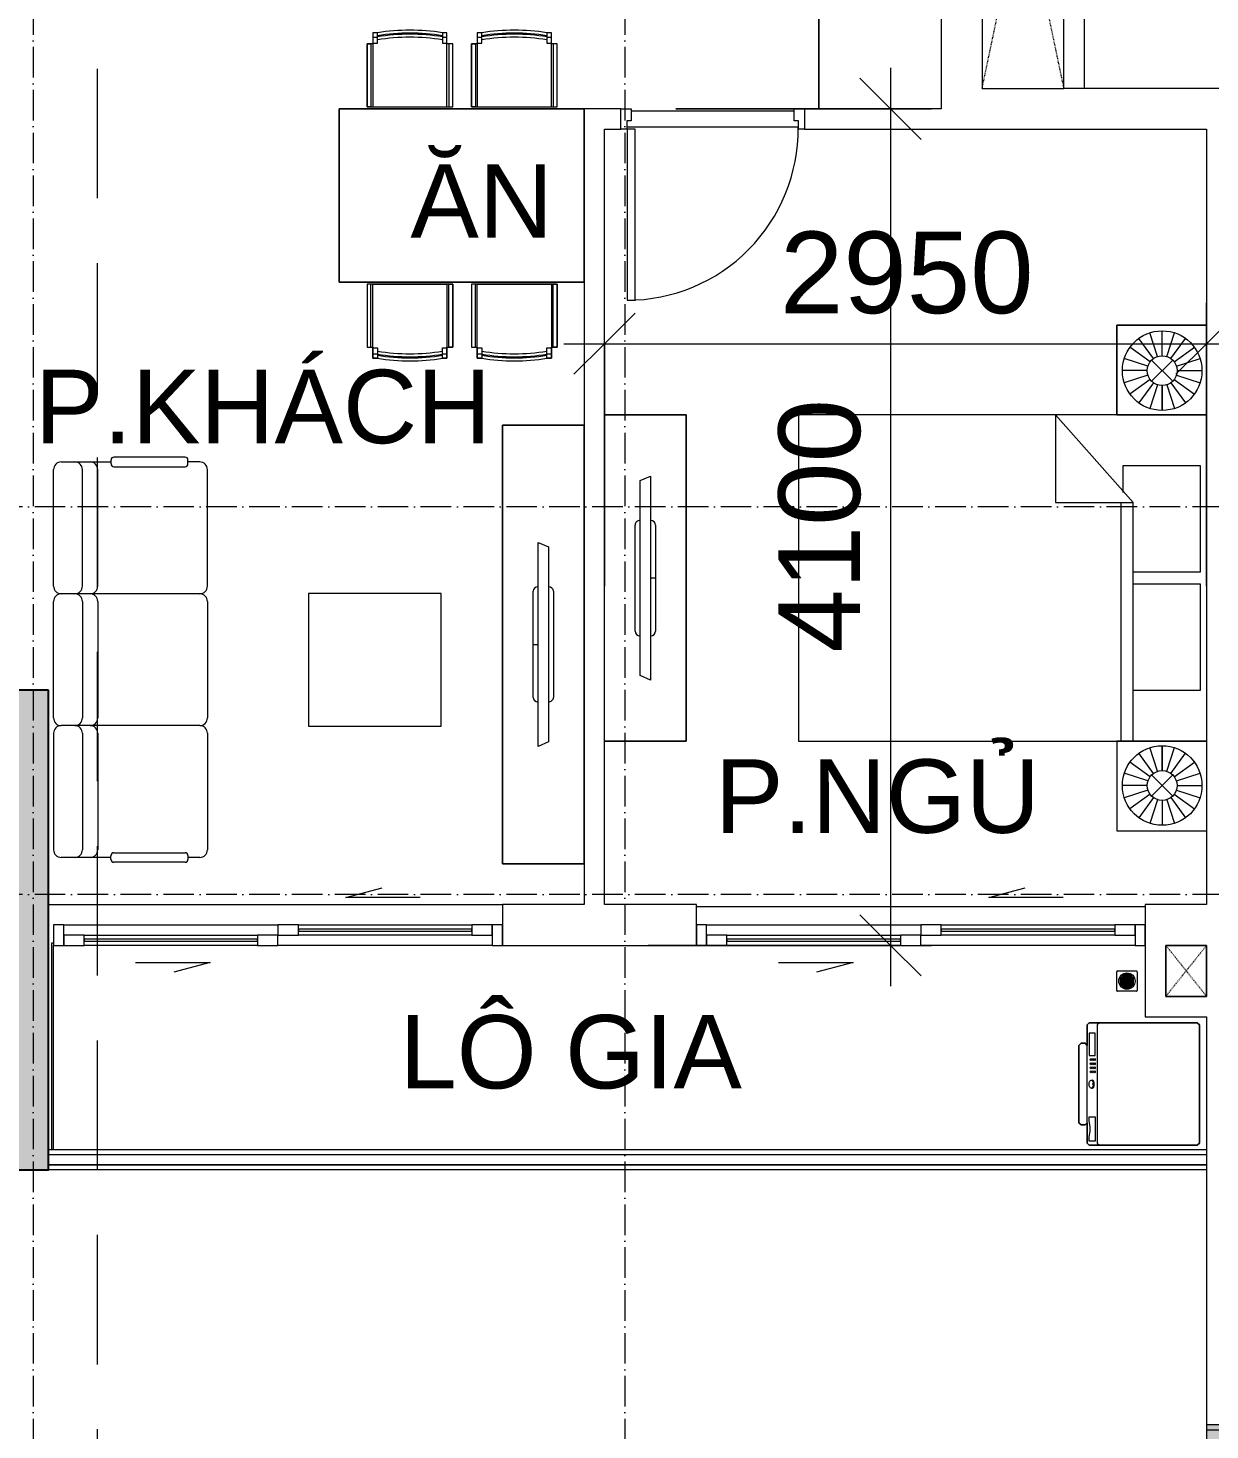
# Model space of a CAD drawing. Header units: millimetres. Extents: x -20144 to 122974, y -38328 to 48263.
# Drawn here: x 16976 to 22767, y 22325 to 29196 of the extents above; entities that cross this region are included whole.
import ezdxf

# ---------------------------------------------------------------- set-up
doc = ezdxf.new("R2010")
doc.units = ezdxf.units.MM
for name, pattern in [('Dash', [6.35, 3.175, -3.175]), ('Grid Line', [4.2, 3, -0.6, 0, -0.6]), ('HIDDEN2', [4.7625, 3.175, -1.5875])]:
    doc.linetypes.add(name, pattern=pattern)
for name, color, linetype, lineweight in [('A-DETL-GENF', 31, 'Continuous', 5), ('A-DETL-GENF-HDLN', 161, 'Dash', 5), ('CHU', 181, 'Continuous', 5), ('CUA', 31, 'Continuous', 9), ('DIM', 1, 'Continuous', 5), ('DIM-200', 1, 'Continuous', 5), ('KI-HIEU-1', 151, 'Continuous', 9), ('NET CAT', 3, 'Continuous', 5), ('NET THAY 1', 41, 'Continuous', 5), ('NET-CAT', 3, 'Continuous', 15), ('NET-THAY', 2, 'Continuous', 9), ('THIET BI', 44, 'Continuous', 5), ('THIET-BI', 44, 'Continuous', 5), ('TRUC', 225, 'Continuous', 5), ('X-COT HAM$0$LC.HA', 8, 'Continuous', 9)]:
    doc.layers.add(name, color=color, linetype=linetype, lineweight=lineweight)
doc.styles.add('Arial_3', font='arial_0.ttf', dxfattribs={"height": 400})
doc.styles.add('Arial_4', font='arial_0.ttf', dxfattribs={"height": 360})
doc.dimstyles.new('Diagonal_-_2mm_Arial', dxfattribs={"dimscale": 304.8, "dimtxt": 408.10376, "dimasz": 0.984252, "dimexe": 0.656168, "dimexo": 4.593176, "dimgap": 0.098425, "dimtad": 1, "dimdec": 0, "dimzin": 0, "dimdsep": 46, "dimtxsty": 'Arial_3', "dimblk1": 'OBLIQUE', "dimblk2": 'OBLIQUE', "dimsah": 1, "dimcen": 0.09, "dimdle": 0.656168, "dimazin": 0, "dimtfac": 1, "dimtdec": 4, "dimtix": 1, "dimtmove": 0, "dimatfit": 3, "dimfxl": 0, "dimtvp": 1, "dimtolj": 1, "dimtzin": 0, "dimlwd": 9, "dimlwe": 9, "dimarcsym": 0})
doc.dimstyles.new('Diagonal_-_2mm_Arial_2', dxfattribs={"dimscale": 304.8, "dimtxt": 408.10376, "dimasz": 0.984252, "dimexe": 0.656168, "dimexo": 4.593176, "dimgap": 0.098425, "dimtad": 1, "dimdec": 0, "dimzin": 0, "dimdsep": 46, "dimtxsty": 'Arial_3', "dimblk1": 'OBLIQUE', "dimblk2": 'OBLIQUE', "dimsah": 1, "dimcen": 0.09, "dimdle": 0.656168, "dimazin": 0, "dimtfac": 1, "dimtdec": 4, "dimtix": 1, "dimtmove": 0, "dimatfit": 3, "dimfxl": 0, "dimtvp": 1, "dimtolj": 1, "dimtzin": 0, "dimlwd": 9, "dimlwe": 9, "dimarcsym": 0})

# ---------------------------------------------------------------- blocks, each defined once
blk = doc.blocks.new('VACH THANG MAY - VACH THANG MAY-1083953-MẶT BẰNG TẦNG 5 ĐẾN TẦNG 22')
at = {"layer": 'NET CAT', "lineweight": 9}
for p, q in [((22950.5, 22349.9), (22750.5, 22349.9)), ((22750.5, 22349.9), (22750.5, 16549.9))]:
    blk.add_line(p, q, dxfattribs=at)
blk = doc.blocks.new('ALC1807-ASCENT PLAZA-KET CAU_rvt-1-MẶT BẰNG TẦNG 5 ĐẾN TẦNG 22')
at = {"layer": 'X-COT HAM$0$LC.HA'}
h = blk.add_hatch(color=256, dxfattribs=at)
h.dxf.hatch_style = 1
h.paths.add_polyline_path([(17075.5, 25950), (16725.5, 25950), (16725.5, 23600), (17075.5, 23600)])
at = {"ltscale": 1000, "elevation": 0}
blk.add_lwpolyline([(17075.5, 25950), (16725.5, 25950), (16725.5, 23600), (17075.5, 23600)], close=True, dxfattribs=at)
at = {"color": 250, "lineweight": 15}
blk.add_blockref('VACH THANG MAY - VACH THANG MAY-1083953-MẶT BẰNG TẦNG 5 ĐẾN TẦNG 22', (0, 0), dxfattribs=at)
blk = doc.blocks.new('CUA PHONG NGU - Type 1-1365695-MẶT BẰNG TẦNG 5 ĐẾN TẦNG 22')
at = {"layer": 'CUA', "lineweight": 5}
for p, q in [((-348.5, -52.3), (-348.5, 47.7)), ((-348.5, 47.7), (-298.5, 47.7)), ((-298.5, 47.7), (-298.5, -11.3)), ((501.5, 47.7), (551.5, 47.7)), ((501.5, -11.3), (501.5, 47.7)), ((551.5, 47.7), (551.5, -52.3)), ((-318.5, -52.3), (-348.5, -52.3)), ((-318.5, -11.3), (-318.5, -52.3)), ((-298.5, -11.3), (-318.5, -11.3)), ((521.5, -11.3), (501.5, -11.3)), ((521.5, -52.3), (521.5, -11.3)), ((551.5, -52.3), (521.5, -52.3))]:
    blk.add_line(p, q, dxfattribs=at)
at = {"layer": 'CUA'}
for p, q in [((-277.5, -52.3), (-317.5, -52.3)), ((-317.5, -52.3), (-317.5, -890.3)), ((-277.5, -890.3), (-277.5, -52.3)), ((-317.5, -890.3), (-277.5, -890.3))]:
    blk.add_line(p, q, dxfattribs=at)
at = {"layer": 'CUA', "lineweight": 5}
blk.add_arc((-317.5, -52.3), 838, 270, 0.5, dxfattribs=at)
blk = doc.blocks.new('CUA LO GIA _LUA_ - CUA LO GIA _LUA_-1365713-MẶT BẰNG TẦNG 5 ĐẾN TẦNG 22')
at = {"layer": 'CUA'}
for p, q in [((332.4, 183.9), (511.1, 231.8)), ((697.4, 183.9), (332.4, 183.9)), ((-1050, 100), (-1100, 100)), ((-1100, 100), (-1100, 0)), ((-1050, 0), (-1050, 100)), ((-1050, 100), (0, 100)), ((100, 100), (0, 100)), ((0, 100), (0, 50)), ((100, 50), (100, 100)), ((100, 100), (950, 100)), ((950, 80), (100, 80)), ((100, 80), (100, 70)), ((100, 70), (950, 70)), ((1050, 100), (950, 100)), ((950, 100), (950, 50)), ((950, 70), (950, 80)), ((1050, 50), (1050, 100)), ((1100, 100), (1050, 100)), ((1050, 100), (1050, 0)), ((1100, 0), (1100, 100)), ((-950, 50), (-1050, 50)), ((-1050, 50), (-1050, 0)), ((-1050, 0), (-950, 0)), ((-950, 0), (-950, 50)), ((-950, 50), (-100, 50)), ((-100, 30), (-950, 30)), ((-950, 30), (-950, 20)), ((-950, 20), (-100, 20)), ((-100, 0), (-950, 0)), ((0, 50), (-100, 50)), ((-100, 50), (-100, 0)), ((-100, 20), (-100, 30)), ((-100, 0), (0, 0)), ((0, 0), (0, 50)), ((0, 50), (100, 50)), ((950, 50), (100, 50)), ((950, 50), (1050, 50)), ((-1100, 0), (-1050, 0)), ((1050, 0), (0, 0)), ((1050, 0), (1100, 0)), ((-697.4, -133.9), (-332.4, -133.9)), ((-332.4, -133.9), (-511.1, -181.8))]:
    blk.add_line(p, q, dxfattribs=at)
blk = doc.blocks.new('X-GIUONG - X-GIUONG-V21-MẶT BẰNG TẦNG 5 ĐẾN TẦNG 22')
at = {"layer": 'THIET BI'}
for p, q in [((-1239, 0), (-1239, -439)), ((-1239, -439), (-1239, 0)), ((-1059.6, -158.2), (-1131.2, -59.5)), ((-1039.2, -147.8), (-1076.9, -31.8)), ((-1016.6, -144.2), (-1016.6, -22.2)), ((-993.9, -147.8), (-956.3, -31.8)), ((-973.5, -158.2), (-901.9, -59.5)), ((-800, -439), (-800, 0)), ((-800, 0), (-800, -2000)), ((-800, 0), (-800, -439)), ((-800, 0), (-800, -2000)), ((-550, -30), (-550, -410)), ((-30, -30), (-550, -30)), ((-30, -360), (-30, -30)), ((30, -30), (30, -360)), ((550, -30), (30, -30)), ((550, -360), (550, -30)), ((800, 0), (800, -439)), ((800, -2000), (800, 0)), ((800, 0), (800, -439)), ((800, -2000), (800, 0)), ((973.5, -158.2), (901.9, -59.5)), ((993.9, -147.8), (956.3, -31.8)), ((1016.6, -144.2), (1016.6, -22.2)), ((1039.2, -147.8), (1076.9, -31.8)), ((1059.6, -158.2), (1131.2, -59.5)), ((1239, -439), (1239, 0)), ((1239, -439), (1239, 0)), ((-1075.8, -174.4), (-1174.4, -102.7)), ((-957.4, -174.4), (-858.7, -102.7)), ((957.4, -174.4), (858.7, -102.7)), ((1075.8, -174.4), (1174.4, -102.7)), ((-1086.1, -194.8), (-1202.1, -157.1)), ((-1068.3, -269.1), (-964.8, -165.6)), ((-1068.3, -165.6), (-964.8, -269.1)), ((-947, -194.8), (-831, -157.1)), ((947, -194.8), (831, -157.1)), ((1068.3, -269.1), (964.8, -165.6)), ((1068.3, -165.6), (964.8, -269.1)), ((1086.1, -194.8), (1202.1, -157.1)), ((-1089.7, -217.4), (-1211.7, -217.4)), ((-1086.1, -240), (-1202.1, -277.7)), ((-1075.8, -260.4), (-1174.4, -332.1)), ((-957.4, -260.4), (-858.7, -332.1)), ((-947, -240), (-831, -277.7)), ((-943.4, -217.4), (-821.4, -217.4)), ((-821.4, -217.4), (-943.4, -217.4)), ((943.4, -217.4), (821.4, -217.4)), ((821.4, -217.4), (943.4, -217.4)), ((947, -240), (831, -277.7)), ((957.4, -260.4), (858.7, -332.1)), ((1075.8, -260.4), (1174.4, -332.1)), ((1086.1, -240), (1202.1, -277.7)), ((1089.7, -217.4), (1211.7, -217.4)), ((-1059.6, -276.6), (-1131.2, -375.2)), ((-1039.2, -287), (-1076.9, -402.9)), ((-1016.6, -290.5), (-1016.6, -412.5)), ((-993.9, -287), (-956.3, -402.9)), ((-973.5, -276.6), (-901.9, -375.2)), ((973.5, -276.6), (901.9, -375.2)), ((993.9, -287), (956.3, -402.9)), ((1016.6, -290.5), (1016.6, -412.5)), ((1039.2, -287), (1076.9, -402.9)), ((1059.6, -276.6), (1131.2, -375.2)), ((-370, -360), (-800, -740)), ((-550, -410), (-420, -410)), ((-370, -740), (-370, -360)), ((800, -360), (-370, -360)), ((-1239, -439), (-800, -439)), ((-800, -439), (-1239, -439)), ((-370, -420), (800, -420)), ((800, -439), (1239, -439)), ((800, -439), (1239, -439)), ((-800, -740), (-370, -740)), ((-800, -2000), (800, -2000)), ((-800, -2000), (800, -2000))]:
    blk.add_line(p, q, dxfattribs=at)
for centre, radius in [((-1016.6, -217.4), 195.1), ((1016.6, -217.4), 195.1), ((-1016.6, -217.4), 73.2), ((1016.6, -217.4), 73.2)]:
    blk.add_circle(centre, radius, dxfattribs=at)
blk = doc.blocks.new('X-SOFA - X-SOFA-V14-MẶT BẰNG TẦNG 5 ĐẾN TẦNG 22')
at = {"layer": 'THIET BI'}
for p, q in [((-716.2, 969.2), (-658.4, 969.2)), ((-658.4, 959.8), (-658.4, 978.7)), ((-644.3, 992.8), (-295.7, 992.8)), ((-281.5, 978.7), (-281.5, 959.8)), ((-281.5, 969.2), (-103.7, 969.2)), ((-103.7, 969.2), (-37.7, 969.2)), ((-753.8, 360.8), (-753.8, 931.5)), ((-295.7, 945.7), (-644.3, 945.7)), ((-216.7, 360.8), (-216.7, 931.5)), ((-141.3, 360.8), (-141.3, 931.5)), ((0, 360.8), (0, 931.5)), ((-1250, 325), (-1900, 325)), ((-1900, 325), (-1900, -325)), ((-1900, 325), (-1900, -325)), ((-1250, 325), (-1900, 325)), ((-1250, -325), (-1250, 325)), ((-1250, -325), (-1250, 325)), ((-753.8, -285.4), (-753.8, 285.4)), ((-716.2, 323.1), (-103.7, 323.1)), ((-216.7, -285.4), (-216.7, 285.4)), ((-141.3, -285.4), (-141.3, 285.4)), ((-103.7, 323.1), (-37.7, 323.1)), ((0, 285.4), (0, -285.4)), ((-1900, -325), (-1250, -325)), ((-1900, -325), (-1250, -325)), ((-716.2, -323.1), (-37.7, -323.1)), ((-753.8, -360.8), (-753.8, -931.5)), ((-216.7, -360.8), (-216.7, -931.5)), ((-141.3, -360.8), (-141.3, -931.5)), ((0, -360.8), (0, -931.5)), ((-658.4, -959.8), (-658.4, -978.7)), ((-295.7, -945.7), (-644.3, -945.7)), ((-281.5, -978.7), (-281.5, -959.8)), ((-716.2, -969.2), (-658.4, -969.2)), ((-644.3, -992.8), (-295.7, -992.8)), ((-103.7, -969.2), (-281.5, -969.2)), ((-37.7, -969.2), (-103.7, -969.2))]:
    blk.add_line(p, q, dxfattribs=at)
for centre, radius, start, end in [((-716.2, 931.5), 37.7, 90, 180), ((-644.3, 978.7), 14.1, 90, 180), ((-295.7, 978.7), 14.1, 360, 90), ((-179, 931.5), 37.7, 90, 180), ((-103.7, 931.5), 37.7, 90, 180), ((-37.7, 931.5), 37.7, 360, 90), ((-644.3, 959.8), 14.1, 180, 270), ((-295.7, 959.8), 14.1, 270, 0), ((-716.2, 360.8), 37.7, 180, 270), ((-179, 360.8), 37.7, 180, 270), ((-103.7, 360.8), 37.7, 180, 270), ((-37.7, 360.8), 37.7, 270, 0), ((-716.2, 285.4), 37.7, 90, 180), ((-179, 285.4), 37.7, 90, 180), ((-103.7, 285.4), 37.7, 90, 180), ((-37.7, 285.4), 37.7, 360, 90), ((-716.2, -285.4), 37.7, 180, 270), ((-716.2, -360.8), 37.7, 90, 180), ((-179, -285.4), 37.7, 180, 270), ((-179, -360.8), 37.7, 90, 180), ((-103.7, -285.4), 37.7, 180, 270), ((-103.7, -360.8), 37.7, 90, 180), ((-37.7, -285.4), 37.7, 270, 0), ((-37.7, -360.8), 37.7, 360, 90), ((-716.2, -931.5), 37.7, 180, 270), ((-644.3, -959.8), 14.1, 90, 180), ((-295.7, -959.8), 14.1, 360, 90), ((-179, -931.5), 37.7, 180, 270), ((-103.7, -931.5), 37.7, 180, 270), ((-37.7, -931.5), 37.7, 270, 0), ((-644.3, -978.7), 14.1, 180, 270), ((-295.7, -978.7), 14.1, 270, 0)]:
    blk.add_arc(centre, radius, start, end, dxfattribs=at)
blk = doc.blocks.new('X-BAN AN 4 GHE - X-BAN AN 4 GHE-1305595-MẶT BẰNG TẦNG 5 ĐẾN TẦNG 22')
at = {"layer": 'THIET BI'}
for p, q in [((187, 372.7), (165.2, 372.7)), ((165.2, 372.7), (165.2, 318.5)), ((165.2, 372.7), (165.2, 10)), ((187, 372.7), (165.2, 372.7)), ((165.2, 350.9), (187, 350.9)), ((187, 337.9), (187, 372.7)), ((527.9, 372.7), (506.1, 372.7)), ((506.1, 372.7), (506.1, 337.9)), ((527.9, 372.7), (506.1, 372.7)), ((506.1, 350.9), (527.9, 350.9)), ((527.9, 318.5), (527.9, 372.7)), ((527.9, 10), (527.9, 372.7)), ((698.6, 372.7), (676.8, 372.7)), ((676.8, 372.7), (676.8, 318.5)), ((676.8, 372.7), (676.8, 10)), ((698.6, 372.7), (676.8, 372.7)), ((676.8, 350.9), (698.6, 350.9)), ((698.6, 337.9), (698.6, 372.7)), ((1039.5, 372.7), (1017.7, 372.7)), ((1017.7, 372.7), (1017.7, 337.9)), ((1039.5, 372.7), (1017.7, 372.7)), ((1017.7, 350.9), (1039.5, 350.9)), ((1039.5, 318.5), (1039.5, 372.7)), ((1039.5, 10), (1039.5, 372.7)), ((165.2, 318.5), (136.9, 318.5)), ((136.9, 318.5), (136.9, 10)), ((136.9, 318.5), (155.8, 318.5)), ((136.9, 10), (136.9, 318.5)), ((155.8, 318.5), (155.8, 10)), ((165.2, 321.9), (187, 321.9)), ((187, 321.9), (187, 337.9)), ((506.1, 337.9), (506.1, 321.9)), ((506.1, 321.9), (527.9, 321.9)), ((556.2, 318.5), (527.9, 318.5)), ((537.3, 318.5), (537.3, 10)), ((556.2, 318.5), (537.3, 318.5)), ((556.2, 10), (556.2, 318.5)), ((556.2, 10), (556.2, 318.5)), ((648.5, 318.5), (648.5, 10)), ((676.8, 318.5), (648.5, 318.5)), ((648.5, 318.5), (667.4, 318.5)), ((648.5, 10), (648.5, 318.5)), ((667.4, 318.5), (667.4, 10)), ((676.8, 321.9), (698.6, 321.9)), ((698.6, 321.9), (698.6, 337.9)), ((1017.7, 337.9), (1017.7, 321.9)), ((1017.7, 321.9), (1039.5, 321.9)), ((1067.8, 318.5), (1039.5, 318.5)), ((1048.9, 318.5), (1048.9, 10)), ((1067.8, 318.5), (1048.9, 318.5)), ((1067.8, 10), (1067.8, 318.5)), ((1067.8, 10), (1067.8, 318.5)), ((1200, 0), (0, 0)), ((0, 0), (0, -850)), ((0, -850), (0, 0)), ((0, 0), (1200, 0)), ((136.9, 10), (556.2, 10)), ((155.8, 10), (136.9, 10)), ((165.2, 10), (527.9, 10)), ((537.3, 10), (556.2, 10)), ((648.5, 10), (1067.8, 10)), ((667.4, 10), (648.5, 10)), ((676.8, 10), (1039.5, 10)), ((1048.9, 10), (1067.8, 10)), ((1200, -850), (1200, 0)), ((1200, 0), (1200, -850)), ((0, -850), (1200, -850)), ((1200, -850), (0, -850)), ((556.2, -860), (136.9, -860)), ((136.9, -860), (136.9, -1168.5)), ((155.8, -860), (136.9, -860)), ((136.9, -860), (136.9, -1168.5)), ((155.8, -1168.5), (155.8, -860)), ((165.2, -860), (527.9, -860)), ((165.2, -1222.7), (165.2, -860)), ((527.9, -860), (527.9, -1222.7)), ((537.3, -860), (556.2, -860)), ((537.3, -1168.5), (537.3, -860)), ((556.2, -1168.5), (556.2, -860)), ((556.2, -860), (556.2, -1168.5)), ((1067.8, -860), (648.5, -860)), ((648.5, -860), (648.5, -1168.5)), ((667.4, -860), (648.5, -860)), ((648.5, -860), (648.5, -1168.5)), ((667.4, -1168.5), (667.4, -860)), ((676.8, -860), (1039.5, -860)), ((676.8, -1222.7), (676.8, -860)), ((1039.5, -860), (1039.5, -1222.7)), ((1048.9, -860), (1067.8, -860)), ((1048.9, -1168.5), (1048.9, -860)), ((1067.8, -1168.5), (1067.8, -860)), ((1067.8, -860), (1067.8, -1168.5)), ((136.9, -1168.5), (165.2, -1168.5)), ((136.9, -1168.5), (155.8, -1168.5)), ((165.2, -1168.5), (165.2, -1222.7)), ((165.2, -1171.9), (187, -1171.9)), ((165.2, -1200.9), (187, -1200.9)), ((165.2, -1222.7), (187, -1222.7)), ((187, -1222.7), (165.2, -1222.7)), ((187, -1171.9), (187, -1187.9)), ((187, -1187.9), (187, -1222.7)), ((506.1, -1171.9), (527.9, -1171.9)), ((506.1, -1187.9), (506.1, -1171.9)), ((506.1, -1222.7), (506.1, -1187.9)), ((506.1, -1200.9), (527.9, -1200.9)), ((506.1, -1222.7), (527.9, -1222.7)), ((527.9, -1222.7), (506.1, -1222.7)), ((527.9, -1222.7), (527.9, -1168.5)), ((527.9, -1168.5), (556.2, -1168.5)), ((556.2, -1168.5), (537.3, -1168.5)), ((648.5, -1168.5), (676.8, -1168.5)), ((648.5, -1168.5), (667.4, -1168.5)), ((676.8, -1168.5), (676.8, -1222.7)), ((676.8, -1171.9), (698.6, -1171.9)), ((676.8, -1200.9), (698.6, -1200.9)), ((676.8, -1222.7), (698.6, -1222.7)), ((698.6, -1222.7), (676.8, -1222.7)), ((698.6, -1171.9), (698.6, -1187.9)), ((698.6, -1187.9), (698.6, -1222.7)), ((1017.7, -1171.9), (1039.5, -1171.9)), ((1017.7, -1187.9), (1017.7, -1171.9)), ((1017.7, -1222.7), (1017.7, -1187.9)), ((1017.7, -1200.9), (1039.5, -1200.9)), ((1017.7, -1222.7), (1039.5, -1222.7)), ((1039.5, -1222.7), (1017.7, -1222.7)), ((1039.5, -1222.7), (1039.5, -1168.5)), ((1039.5, -1168.5), (1067.8, -1168.5)), ((1067.8, -1168.5), (1048.9, -1168.5))]:
    blk.add_line(p, q, dxfattribs=at)
for centre, radius, start, end in [((346.5, -628.1), 1013.4, 80.94073, 99.05927), ((346.5, -628.1), 1013.4, 80.94073, 99.05927), ((346.5, -628.1), 998.9, 80.80804, 99.19196), ((346.5, -648.2), 1013.4, 80.94073, 99.05927), ((346.5, -648.2), 998.9, 80.80804, 99.19196), ((858.1, -628.1), 1013.4, 80.94073, 99.05927), ((858.1, -628.1), 1013.4, 80.94073, 99.05927), ((858.1, -628.1), 998.9, 80.80804, 99.19196), ((858.1, -648.2), 1013.4, 80.94073, 99.05927), ((858.1, -648.2), 998.9, 80.80804, 99.19196), ((346.5, -201.8), 998.9, 260.80804, 279.19196), ((346.5, -201.8), 1013.4, 260.94073, 279.05927), ((346.5, -221.9), 998.9, 260.80804, 279.19196), ((346.5, -221.9), 1013.4, 260.94073, 279.05927), ((346.5, -221.9), 1013.4, 260.94073, 279.05927), ((858.1, -201.8), 998.9, 260.80804, 279.19196), ((858.1, -201.8), 1013.4, 260.94073, 279.05927), ((858.1, -221.9), 998.9, 260.80804, 279.19196), ((858.1, -221.9), 1013.4, 260.94073, 279.05927), ((858.1, -221.9), 1013.4, 260.94073, 279.05927)]:
    blk.add_arc(centre, radius, start, end, dxfattribs=at)
blk = doc.blocks.new('X-BEP - X-BEP-1365714-MẶT BẰNG TẦNG 5 ĐẾN TẦNG 22')
at = {"layer": 'THIET BI'}
for p, q in [((660.5, -117.4), (1209.5, -117.4)), ((660.5, -475.7), (660.5, -117.4)), ((1209.5, -117.4), (1209.5, -475.7)), ((1209.5, -162.4), (660.5, -162.4)), ((727.6, -287.3), (711.1, -270.7)), ((777.3, -266.8), (777.3, -243.3)), ((826.9, -287.3), (843.4, -270.7)), ((1043.1, -287.3), (1026.5, -270.7)), ((1092.7, -266.8), (1092.7, -243.3)), ((1142.3, -287.3), (1158.9, -270.7)), ((0, -300), (0, -600)), ((0, -600), (0, -300)), ((707.1, -336.9), (683.7, -336.9)), ((763.1, -332.9), (740.6, -332.9)), ((763.1, -341), (740.6, -341)), ((791.4, -332.9), (813.9, -332.9)), ((791.4, -341), (813.9, -341)), ((847.4, -336.9), (870.9, -336.9)), ((1022.5, -336.9), (999.1, -336.9)), ((1078.6, -332.9), (1056.1, -332.9)), ((1078.6, -341), (1056.1, -341)), ((1106.9, -332.9), (1129.4, -332.9)), ((1106.9, -341), (1129.4, -341)), ((1162.9, -336.9), (1186.3, -336.9)), ((727.6, -386.6), (711.1, -403.1)), ((777.3, -407.1), (777.3, -430.5)), ((826.9, -386.6), (843.4, -403.1)), ((1043.1, -386.6), (1026.5, -403.1)), ((1092.7, -407.1), (1092.7, -430.5)), ((1142.3, -386.6), (1158.9, -403.1)), ((1209.5, -475.7), (660.5, -475.7)), ((0, -600), (1810, -600)), ((1810, -600), (0, -600))]:
    blk.add_line(p, q, dxfattribs=at)
for centre, radius in [((777.3, -336.9), 90), ((777.3, -336.9), 85.5), ((1092.7, -336.9), 90), ((1092.7, -336.9), 85.5), ((777.3, -336.9), 36.9), ((777.3, -336.9), 14.7), ((777.3, -336.9), 8.24), ((1092.7, -336.9), 36.9), ((1092.7, -336.9), 14.7), ((1092.7, -336.9), 8.24)]:
    blk.add_circle(centre, radius, dxfattribs=at)
blk = doc.blocks.new('X-TV - X-TV-1732775-MẶT BẰNG TẦNG 5 ĐẾN TẦNG 22')
at = {"layer": 'THIET BI'}
for p, q in [((2150, 400), (0, 400)), ((0, 400), (0, 0)), ((0, 400), (2150, 400)), ((0, 0), (0, 400)), ((2150, 0), (2150, 400)), ((2150, 400), (2150, 0)), ((575, 225), (1575, 225)), ((597.5, 175), (575, 225)), ((815, 250), (1335, 250)), ((1075, 250), (1075, 225)), ((1575, 225), (1552.5, 175)), ((1552.5, 175), (597.5, 175)), ((1335, 150), (815, 150)), ((0, 0), (2150, 0))]:
    blk.add_line(p, q, dxfattribs=at)
for centre, start_param, end_param in [((815, 225), 0, 1.570796), ((1335, 225), 4.712389, 6.283185), ((815, 175), 1.570796, 3.141593), ((1335, 175), 3.141593, 4.712389)]:
    blk.add_ellipse(centre, major_axis=(0, 25), ratio=0.9, start_param=start_param, end_param=end_param, dxfattribs=at)
blk = doc.blocks.new('X-TV - X-TV-1836945-MẶT BẰNG TẦNG 5 ĐẾN TẦNG 22')
at = {"layer": 'THIET BI'}
for p, q in [((1600, 400), (0, 400)), ((0, 400), (0, 0.2)), ((0, 400), (1600, 400)), ((0, 0.2), (0, 400)), ((1600, 0.2), (1600, 400)), ((1600, 400), (1600, 0.2)), ((300, 225), (1300, 225)), ((322.5, 175), (300, 225)), ((540, 250), (1060, 250)), ((800, 250), (800, 225)), ((1300, 225), (1277.5, 175)), ((1277.5, 175), (322.5, 175)), ((1060, 150), (540, 150))]:
    blk.add_line(p, q, dxfattribs=at)
for centre, start_param, end_param in [((540, 225), 0, 1.570796), ((1060, 225), 4.712389, 6.283185), ((540, 175), 1.570796, 3.141593), ((1060, 175), 3.141593, 4.712389)]:
    blk.add_ellipse(centre, major_axis=(0, 25), ratio=0.9, start_param=start_param, end_param=end_param, dxfattribs=at)
blk = doc.blocks.new('X-MAY GIAT - X-MAY GIAT-1305597-MẶT BẰNG TẦNG 5 ĐẾN TẦNG 22')
at = {"layer": 'THIET BI'}
for p, q in [((-290, 0), (-300, -10)), ((-300, -10), (-290, 0)), ((290, 0), (-290, 0)), ((-290, 0), (290, 0)), ((300, -10), (290, 0)), ((290, 0), (300, -10)), ((-300, -10), (-300, -540)), ((-300, -540), (-300, -10)), ((300, -540), (300, -10)), ((300, -10), (300, -540)), ((-300, -490), (-290, -500)), ((-300, -540), (-290, -550)), ((-290, -550), (-300, -540)), ((-290, -500), (290, -500)), ((-250, -510), (-250, -540)), ((-140, -510), (-250, -510)), ((-250, -540), (-140, -540)), ((-140, -540), (-140, -510)), ((-20, -530), (-20, -525)), ((0, -520), (0, -525)), ((20, -530), (20, -525)), ((160, -510), (280, -510)), ((160, -540), (160, -510)), ((180, -540), (160, -540)), ((280, -540), (260, -540)), ((280, -510), (280, -540)), ((290, -500), (300, -490)), ((290, -550), (300, -540)), ((300, -540), (290, -550)), ((-290, -550), (-190, -550)), ((-190, -550), (-290, -550)), ((-190, -550), (-200, -560)), ((-200, -560), (-190, -550)), ((-200, -560), (-200, -580)), ((-200, -580), (-200, -560)), ((-200, -580), (-190, -590)), ((-190, -590), (-200, -580)), ((190, -550), (-190, -550)), ((-190, -590), (190, -590)), ((190, -590), (-190, -590)), ((200, -560), (190, -550)), ((190, -550), (290, -550)), ((190, -550), (200, -560)), ((290, -550), (190, -550)), ((190, -590), (200, -580)), ((200, -580), (190, -590)), ((200, -580), (200, -560)), ((200, -560), (200, -580))]:
    blk.add_line(p, q, dxfattribs=at)
blk.add_arc((220, -697.5), 162.5, 75.74997, 104.25003, dxfattribs=at)
for centre, major_axis in [((-120, -512.5), (5, 0)), ((-120, -522.5), (5, 0)), ((-120, -532.5), (5, 0)), ((-100, -512.5), (5, 0)), ((-100, -522.5), (5, 0)), ((-100, -532.5), (5, 0)), ((-80, -512.5), (5, 0)), ((-80, -522.5), (5, 0)), ((-80, -532.5), (5, 0)), ((-60, -512.5), (-5, 0)), ((-60, -522.5), (-5, 0)), ((-60, -532.5), (-5, 0)), ((0, -530), (-20, 0))]:
    blk.add_ellipse(centre, major_axis=major_axis, ratio=0.5, dxfattribs=at)
blk.add_ellipse((0, -525), major_axis=(-20, 0), ratio=0.5, start_param=3.141593, end_param=6.283185, dxfattribs=at)
blk = doc.blocks.new('X-PHEU - X-PHEU-1231512-MẶT BẰNG TẦNG 5 ĐẾN TẦNG 22')
at = {"layer": 'THIET-BI'}
for p, q in [((25, 29), (25, 121)), ((29, 125), (121, 125)), ((42.5, 90.5), (42.5, 59.5)), ((47.5, 51.8), (47.5, 98.2)), ((52.5, 103.1), (52.5, 46.9)), ((57.5, 43.5), (57.5, 106.5)), ((62.5, 108.8), (62.5, 41.2)), ((67.5, 39.8), (67.5, 110.2)), ((72.5, 110.9), (72.5, 78.1)), ((72.5, 71.9), (72.5, 39.1)), ((77.5, 78.1), (77.5, 110.9)), ((77.5, 39.1), (77.5, 71.9)), ((82.5, 110.2), (82.5, 39.8)), ((87.5, 41.2), (87.5, 108.8)), ((92.5, 106.5), (92.5, 43.5)), ((97.5, 46.9), (97.5, 103.1)), ((102.5, 98.2), (102.5, 51.8)), ((107.5, 59.5), (107.5, 90.5)), ((125, 121), (125, 29)), ((121, 25), (29, 25))]:
    blk.add_line(p, q, dxfattribs=at)
blk.add_circle((75, 75), 40, dxfattribs=at)
for centre, radius, start, end in [((29, 121), 4, 90, 180), ((75, 75), 36, 139.80824, 154.52563), ((75, 75), 36, 119.0853, 128.68219), ((75, 75), 36, 102.0247, 110.31751), ((75, 75), 4, 128.68219, 231.31781), ((75, 75), 36, 90, 93.98208), ((75, 75), 36, 86.01792, 90), ((75, 75), 4, 308.68219, 51.31781), ((75, 75), 36, 69.68249, 77.9753), ((75, 75), 36, 51.31781, 60.9147), ((75, 75), 36, 25.47437, 40.19176), ((121, 121), 4, 0, 90), ((29, 29), 4, 180, 270), ((75, 75), 36, 205.47437, 220.19176), ((75, 75), 36, 231.31781, 240.9147), ((75, 75), 36, 249.68249, 257.9753), ((75, 75), 36, 266.01792, 270), ((75, 75), 36, 270, 273.98208), ((75, 75), 36, 282.0247, 290.31751), ((75, 75), 36, 299.0853, 308.68219), ((75, 75), 36, 319.80824, 334.52563), ((121, 29), 4, 270, 360)]:
    blk.add_arc(centre, radius, start, end, dxfattribs=at)
blk = doc.blocks.new('Top Rail Type - Top Rail_Internal_-1837561-MẶT BẰNG TẦNG 5 ĐẾN TẦNG 22')
at = {"layer": 'NET THAY 1'}
for p, q in [((17075.5, 23674.9), (22750.5, 23674.9)), ((22750.5, 23624.9), (17075.5, 23624.9))]:
    blk.add_line(p, q, dxfattribs=at)
blk = doc.blocks.new('Top Rail Type - Top Rail_Internal_-V68-MẶT BẰNG TẦNG 5 ĐẾN TẦNG 22')
at = {"layer": 'NET THAY 1'}
for p, q in [((17075.5, 23674.9), (22750.5, 23674.9)), ((17075.5, 23624.9), (22750.5, 23624.9))]:
    blk.add_line(p, q, dxfattribs=at)
blk = doc.blocks.new('Family2 - Family1-1839918-MẶT BẰNG TẦNG 5 ĐẾN TẦNG 22')
at = {"layer": 'A-DETL-GENF'}
for p, q in [((400, 1900), (0, 1900)), ((0, 1900), (0, 0)), ((400, 0), (400, 1900)), ((0, 0), (400, 0))]:
    blk.add_line(p, q, dxfattribs=at)
at = {"layer": 'A-DETL-GENF-HDLN'}
for p, q in [((0, 1900), (400, 0.8)), ((0, 0), (400, 1899.2))]:
    blk.add_line(p, q, dxfattribs=at)
blk = doc.blocks.new('DIMBLOCK15-MẶT BẰNG TẦNG 5 ĐẾN TẦNG 22')
at = {"layer": 'DIM-200', "lineweight": 9, "transparency": 16777216}
for p, q in [((19800.5, 26461), (19800.5, 27848.8)), ((22750.5, 26461), (22750.5, 27848.8)), ((19800.5, 27648.8), (19950.5, 27798.8)), ((22750.5, 27648.8), (22900.5, 27798.8)), ((19600.5, 27648.8), (22950.5, 27648.8)), ((19800.5, 27648.8), (19650.5, 27498.8)), ((19800.5, 27648.8), (19800.5, 26461)), ((22750.5, 27648.8), (22600.5, 27498.8)), ((22750.5, 27648.8), (22750.5, 26461))]:
    blk.add_line(p, q, dxfattribs=at)
at = {"layer": 'DIM-200', "color": 0, "lineweight": 9, "transparency": 16777216, "insert": (20660.2, 28198.1), "char_height": 400, "width": 1476.708, "attachment_point": 1, "line_spacing_factor": 0.941778, "style": 'Arial_3'}
blk.add_mtext('2950', dxfattribs=at)
blk = doc.blocks.new('_Oblique')
at = {"color": 0, "linetype": 'ByBlock', "lineweight": -2}
blk.add_line((-0.5, -0.5), (0.5, 0.5), dxfattribs=at)
blk = doc.blocks.new('DIMBLOCK16-MẶT BẰNG TẦNG 5 ĐẾN TẦNG 22')
at = {"layer": 'DIM-200', "lineweight": 9, "transparency": 16777216}
for p, q in [((21202, 28999.9), (21202, 24499.9)), ((21202, 28799.9), (21052, 28949.9)), ((20150.5, 28799.9), (21402, 28799.9)), ((21202, 28799.9), (20150.5, 28799.9)), ((21202, 28799.9), (21352, 28649.9)), ((21202, 24699.9), (21052, 24849.9)), ((20014.1, 24699.9), (21402, 24699.9)), ((21202, 24699.9), (20014.1, 24699.9)), ((21202, 24699.9), (21352, 24549.9))]:
    blk.add_line(p, q, dxfattribs=at)
at = {"layer": 'DIM-200', "color": 0, "lineweight": 9, "transparency": 16777216, "insert": (20652.7, 26134.6), "char_height": 400, "width": 1476.708, "attachment_point": 1, "rotation": 90, "line_spacing_factor": 0.941778, "style": 'Arial_3'}
blk.add_mtext('4100', dxfattribs=at)
blk = doc.blocks.new('A$C52CD303B')
at = {"layer": 'NET-CAT'}
h = blk.add_hatch(color=256, dxfattribs=at)
h.dxf.hatch_style = 1
h.paths.add_polyline_path([(5450, 10650), (5200, 10650), (5200, 9650), (5450, 9650)], flags=17)
h.paths.add_polyline_path([(5450, 12850), (5200, 12850), (5200, 11850), (5450, 11850)], flags=17)
h.paths.add_polyline_path([(5450, 8450), (5200, 8450), (5200, 7450), (5450, 7450)], flags=17)
h.paths.add_polyline_path([(5450, 6250), (5200, 6250), (5200, 5800), (3000, 5800), (3000, 14500), (5200, 14500), (5200, 14050), (5450, 14050), (5450, 14750), (2750, 14750), (2750, 7850), (2350, 7850), (2350, 7600), (2750, 7600), (2750, 5800), (950, 5800), (950, 7600), (1350, 7600), (1350, 7850), (700, 7850), (700, 5800), (0, 5800), (0, 0), (4150, 0), (4150, 250), (250, 250), (250, 2750), (5450, 2750), (5450, 3000), (3300, 3000), (3300, 3875), (3050, 3875), (3050, 3000), (250, 3000), (250, 5550), (3050, 5550), (3050, 5075), (3300, 5075), (3300, 5550), (5450, 5550)])
blk.add_lwpolyline([(5450, 5550), (5450, 6250), (5200, 6250), (5200, 5800), (3000, 5800), (3000, 14500), (5200, 14500), (5200, 14050), (5450, 14050), (5450, 14750), (2750, 14750), (2750, 7850), (2350, 7850), (2350, 7600), (2750, 7600), (2750, 5800), (950, 5800), (950, 7600), (1350, 7600), (1350, 7850), (700, 7850), (700, 5800), (0, 5800), (0, 0)], dxfattribs=at)
blk = doc.blocks.new('ALC1807-ASCENT PLAZA-KET CAU 1_rvt-1-MẶT BẰNG TẦNG 5 ĐẾN TẦNG 22')
blk.add_blockref('A$C52CD303B', (22750.5, 16549.9))

msp = doc.modelspace()

# ---------------------------------------------------------------- linework, layer by layer
at = {"layer": 'A-DETL-GENF'}
for p, q in [((22750.5, 24699.9), (22550.5, 24699.9)), ((22550.5, 24699.9), (22550.5, 24449.9)), ((22750.5, 24449.9), (22750.5, 24699.9)), ((22550.5, 24449.9), (22750.5, 24449.9))]:
    msp.add_line(p, q, dxfattribs=at)
at = {"layer": 'A-DETL-GENF-HDLN'}
for p, q in [((22550.5, 24699.9), (22750.5, 24450.7)), ((22550.5, 24449.9), (22750.5, 24699.1))]:
    msp.add_line(p, q, dxfattribs=at)
at = {"layer": 'KI-HIEU-1', "linetype": 'HIDDEN2', "ltscale": 200}
msp.add_line((17315.5, -7833.5), (17315.5, 45196.8), dxfattribs=at)
at = {"layer": 'NET-CAT'}
for p, q in [((21450.5, 30609.9), (21450.5, 28799.9)), ((22950.5, 28899.9), (22050.5, 28899.9)), ((19880.3, 28799.9), (19700.5, 28799.9)), ((19700.5, 28799.9), (19700.5, 24899.9)), ((19880.3, 28699.9), (19880.3, 28799.9)), ((21450.5, 28799.9), (20780.3, 28799.9)), ((20780.3, 28799.9), (20780.3, 28699.9)), ((19800.5, 28699.9), (19880.3, 28699.9)), ((19800.5, 24899.9), (19800.5, 28699.9)), ((20780.3, 28699.9), (22750.5, 28699.9)), ((22750.5, 28699.9), (22750.5, 24899.9)), ((19700.5, 24899.9), (19300.3, 24899.9)), ((19300.3, 24899.9), (19300.3, 24699.9)), ((20250.5, 24899.9), (19800.5, 24899.9)), ((20250.5, 24699.9), (20250.5, 24899.9)), ((22750.5, 24899.9), (22450.5, 24899.9)), ((22450.5, 24899.9), (22450.5, 24349.9)), ((19300.3, 24699.9), (20250.5, 24699.9)), ((22450.5, 24349.9), (22750.5, 24349.9)), ((22750.5, 24349.9), (22750.5, 22324.9)), ((22750.5, 22324.9), (22950.5, 22324.9))]:
    msp.add_line(p, q, dxfattribs=at)
msp.add_lwpolyline([(22550.5, 24699.9), (22750.5, 24699.9), (22750.5, 24449.9), (22550.5, 24449.9)], close=True, dxfattribs=at)
at = {"layer": 'NET-THAY'}
for p, q in [((22150.5, 30799.9), (22150.5, 28899.9)), ((19930.3, 28789.9), (20730.3, 28789.9)), ((20750.3, 28709.9), (19910.3, 28709.9)), ((17075.5, 24899.9), (19300.3, 24899.9)), ((20250.5, 24890), (22450.5, 24890)), ((17090.5, 24709.9), (17090.5, 23699.8)), ((17100.3, 24709.9), (17090.5, 24709.9)), ((17100.5, 23699.7), (17100.5, 24699.9)), ((17075.5, 23699.9), (22750.5, 23699.9)), ((22750.5, 23599.9), (17075.5, 23599.9))]:
    msp.add_line(p, q, dxfattribs=at)
at = {"layer": 'TRUC', "linetype": 'Grid Line', "ltscale": 50}
for p, q in [((17000.5, 43599.9), (17000.5, -4500.1)), ((19900.5, 43599.9), (19900.5, -4500.1)), ((43000.5, 26849.9), (-12092.4, 26849.9)), ((43000.5, 24949.9), (-14407, 24949.9))]:
    msp.add_line(p, q, dxfattribs=at)

# ---------------------------------------------------------------- block references
at = {"lineweight": 5}
for name in ['ALC1807-ASCENT PLAZA-KET CAU_rvt-1-MẶT BẰNG TẦNG 5 ĐẾN TẦNG 22', 'ALC1807-ASCENT PLAZA-KET CAU 1_rvt-1-MẶT BẰNG TẦNG 5 ĐẾN TẦNG 22']:
    msp.add_blockref(name, (0, 0), dxfattribs=at)
at = {"layer": 'A-DETL-GENF'}
msp.add_blockref('Family2 - Family1-1839918-MẶT BẰNG TẦNG 5 ĐẾN TẦNG 22', (21650.5, 28899.9), dxfattribs=at)
at = {"layer": 'CUA'}
msp.add_blockref('CUA PHONG NGU - Type 1-1365695-MẶT BẰNG TẦNG 5 ĐẾN TẦNG 22', (20228.9, 28752.2), dxfattribs=at)
at = {"layer": 'CUA', "rotation": 180}
for p in [(18200.3, 24799.9), (21350.5, 24799.9)]:
    msp.add_blockref('CUA LO GIA _LUA_ - CUA LO GIA _LUA_-1365713-MẶT BẰNG TẦNG 5 ĐẾN TẦNG 22', p, dxfattribs=at)
at = {"layer": 'NET THAY 1'}
for name in ['Top Rail Type - Top Rail_Internal_-1837561-MẶT BẰNG TẦNG 5 ĐẾN TẦNG 22', 'Top Rail Type - Top Rail_Internal_-V68-MẶT BẰNG TẦNG 5 ĐẾN TẦNG 22']:
    msp.add_blockref(name, (0, 0), dxfattribs=at)
at = {"layer": 'THIET BI'}
for name, p, rotation in [('X-BEP - X-BEP-1365714-MẶT BẰNG TẦNG 5 ĐẾN TẦNG 22', (21450.5, 30609.9), 269.9999999999997), ('X-GIUONG - X-GIUONG-V21-MẶT BẰNG TẦNG 5 ĐẾN TẦNG 22', (22750.5, 26499.9), 269.9999999999997), ('X-TV - X-TV-1836945-MẶT BẰNG TẦNG 5 ĐẾN TẦNG 22', (19800.3, 27299.9), 269.9999999999997), ('X-TV - X-TV-1732775-MẶT BẰNG TẦNG 5 ĐẾN TẦNG 22', (19700.3, 25100.1), 90), ('X-SOFA - X-SOFA-V14-MẶT BẰNG TẦNG 5 ĐẾN TẦNG 22', (17100.5, 26099.9), 180), ('X-MAY GIAT - X-MAY GIAT-1305597-MẶT BẰNG TẦNG 5 ĐẾN TẦNG 22', (22715.3, 24019.9), 269.9999999999997)]:
    msp.add_blockref(name, p, dxfattribs=dict(at, rotation=rotation))
msp.add_blockref('X-BAN AN 4 GHE - X-BAN AN 4 GHE-1305595-MẶT BẰNG TẦNG 5 ĐẾN TẦNG 22', (18500.3, 28799.9), dxfattribs=at)
at = {"layer": 'THIET-BI'}
msp.add_blockref('X-PHEU - X-PHEU-1231512-MẶT BẰNG TẦNG 5 ĐẾN TẦNG 22', (22285.5, 24449.9), dxfattribs=at)

# ---------------------------------------------------------------- texts
at = {"layer": 'CHU', "color": 7, "char_height": 360, "attachment_point": 1, "line_spacing_factor": 0.936439, "style": 'Arial_4'}
for s, insert, width in [('\\pt2540.0016,5079.9996,7620.0012,10159.9992,12700.0008,15239.9988,17780.0004,20319.9984,22860,25400.0016,27939.9996,30480.0012,33019.9992,35560.0008,38099.9988,40640.0004,43179.9984,45720,48260.0016,50799.9996,53340.0012,55879.9992,58420.0008,60959.9988,63500.0004,66039.9984,68580,71120.0016,73659.9996,76200.0012,78739.9992,81280.0008;ĂN', (18849.1, 28528.4), 709.02), ('\\pt2540.0016,5079.9996,7620.0012,10159.9992,12700.0008,15239.9988,17780.0004,20319.9984,22860,25400.0016,27939.9996,30480.0012,33019.9992,35560.0008,38099.9988,40640.0004,43179.9984,45720,48260.0016,50799.9996,53340.0012,55879.9992,58420.0008,60959.9988,63500.0004,66039.9984,68580,71120.0016,73659.9996,76200.0012,78739.9992,81280.0008;P.KHÁCH', (17009.6, 27520.9), 2232.1), ('\\pt2540.0016,5079.9996,7620.0012,10159.9992,12700.0008,15239.9988,17780.0004,20319.9984,22860,25400.0016,27939.9996,30480.0012,33019.9992,35560.0008,38099.9988,40640.0004,43179.9984,45720,48260.0016,50799.9996,53340.0012,55879.9992,58420.0008,60959.9988,63500.0004,66039.9984,68580,71120.0016,73659.9996,76200.0012,78739.9992,81280.0008;P.NGỦ', (20341.8, 25611.4), 1589.74), ('\\pt2540.0016,5079.9996,7620.0012,10159.9992,12700.0008,15239.9988,17780.0004,20319.9984,22860,25400.0016,27939.9996,30480.0012,33019.9992,35560.0008,38099.9988,40640.0004,43179.9984,45720,48260.0016,50799.9996,53340.0012,55879.9992,58420.0008,60959.9988,63500.0004,66039.9984,68580,71120.0016,73659.9996,76200.0012,78739.9992,81280.0008;LÔ GIA', (18796.7, 24358.6), 1656.4)]:
    msp.add_mtext(s, dxfattribs=dict(at, insert=insert, width=width))

# ---------------------------------------------------------------- dimensions: what is measured, and where the dimension line sits
at = {"layer": 'DIM', "lineweight": 9}
dim = msp.add_linear_dim(base=(21202, 24699.9), p1=(21550.5, 28799.9), p2=(21414.1, 24699.9), angle=90, dimstyle='Diagonal_-_2mm_Arial_2', override={"dimpost": '<>', "dimfxl": 4102.268291}, dxfattribs=at)
dim.commit()
dim.dimension.update_dxf_attribs({"geometry": 'DIMBLOCK16-MẶT BẰNG TẦNG 5 ĐẾN TẦNG 22', "text_midpoint": (20967.8, 26749.9)})
dim = msp.add_linear_dim(base=(22750.5, 27648.8), p1=(19800.5, 27861), p2=(22750.5, 27861), dimstyle='Diagonal_-_2mm_Arial', override={"dimpost": '<>', "dimfxl": 2950.022063}, dxfattribs=at)
dim.commit()
dim.dimension.update_dxf_attribs({"geometry": 'DIMBLOCK15-MẶT BẰNG TẦNG 5 ĐẾN TẦNG 22', "text_midpoint": (21275.5, 27883)})

doc.saveas('drawing.dxf')
